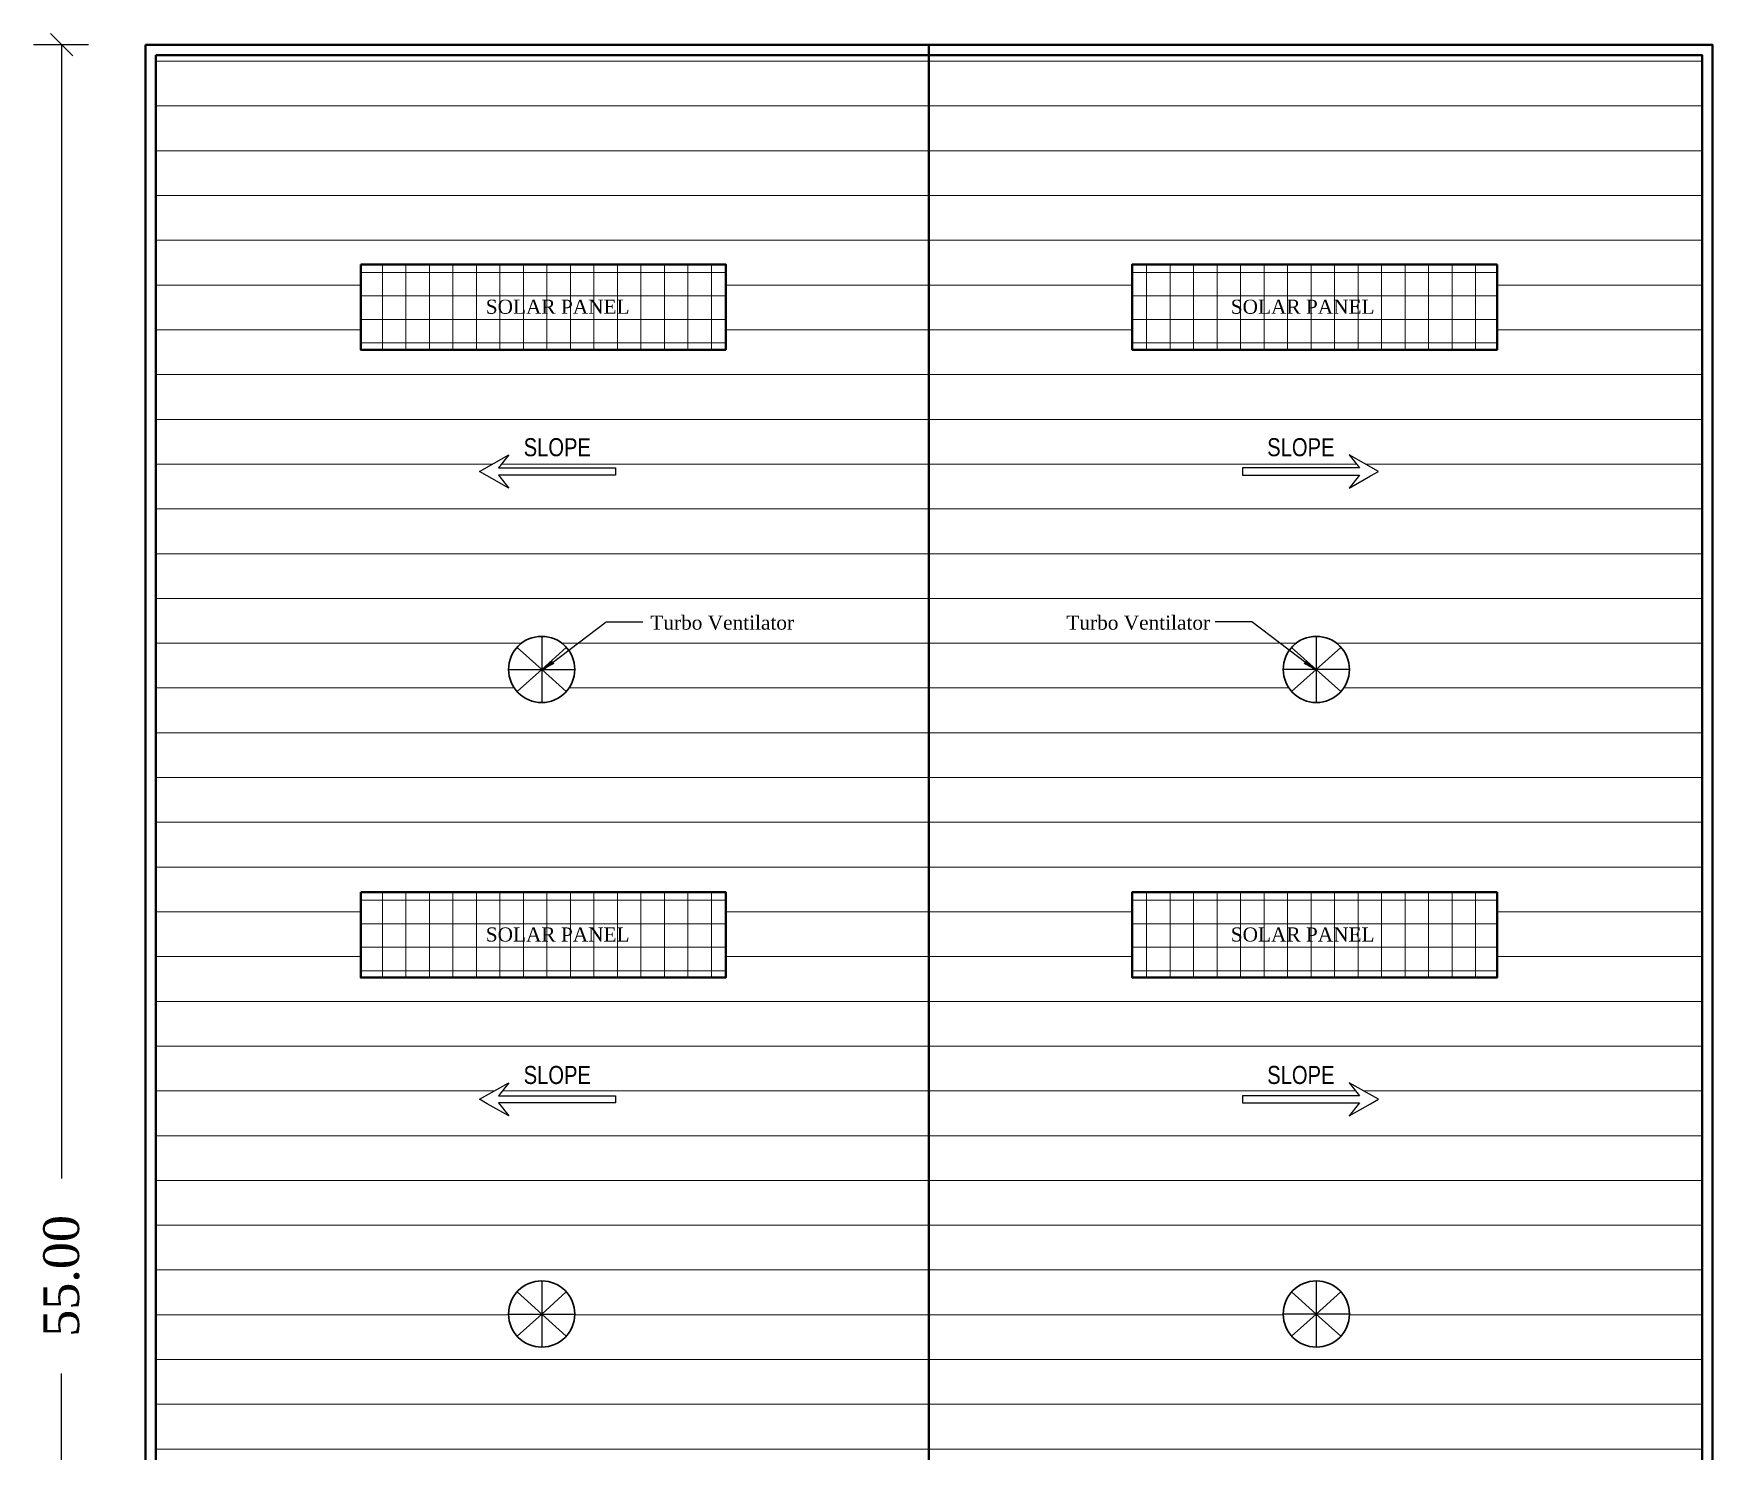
# Model space of a CAD drawing. Header units: metres. Extents: x 98347 to 98865, y -7394 to -7177.
# Drawn here: x 98571.1 to 98608.6, y -7350.43 to -7318.76 of the extents above; entities that cross this region are included whole.
import ezdxf

# ---------------------------------------------------------------- set-up
doc = ezdxf.new("R2010")
doc.units = ezdxf.units.M
doc.header["$LTSCALE"] = 0.5
doc.header["$MEASUREMENT"] = 0
doc.header["$PDMODE"] = 66
doc.layers.get('0').update_dxf_attribs({"color": 30, "lineweight": 40})
for name, color, linetype in [('AR-MISC', 155, 'Continuous'), ('AR-TEXT ROOM', 4, 'Continuous'), ('BLK_1_FLR_1_ROOF_AREA', 54, 'Continuous'), ('SOLAR_PANEL', 3, 'Continuous')]:
    doc.layers.add(name, color=color, linetype=linetype)
for name, color, linetype, lineweight in [('DIM', 5, 'Continuous', 25), ('HAT', 8, 'Continuous', 18), ('TEXT', 11, 'Continuous', 30), ('WINDOW', 3, 'Continuous', 30)]:
    doc.layers.add(name, color=color, linetype=linetype, lineweight=lineweight)
doc.styles.add('Arial_1', font='arial.ttf', dxfattribs={"height": 614.708084})
doc.styles.add('DIM', font='times.ttf')
doc.styles.add('ROMANS', font='stylu.ttf', dxfattribs={"width": 0.75})
doc.styles.get("Standard").update_dxf_attribs({"font": 'times.ttf'})
doc.dimstyles.new('Standard$0', dxfattribs={"dimtxt": 0.08, "dimasz": 0.05, "dimexe": 0.02, "dimexo": 0.05, "dimgap": 0.09, "dimtad": 0, "dimtih": 1, "dimtoh": 1, "dimzin": 0, "dimdsep": 46, "dimtxsty": 'Standard', "dimcen": 0.09, "dimclrd": 7, "dimclre": 7, "dimclrt": 7, "dimadec": 0, "dimazin": 0, "dimtfac": 1, "dimtofl": 0, "dimtmove": 0, "dimatfit": 3, "dimfxl": 0, "dimtolj": 1, "dimtzin": 0, "dimarcsym": 0})
doc.dimstyles.new('STANDARD$7', dxfattribs={"dimtxt": 0.18, "dimasz": 7, "dimexe": 0.18, "dimexo": 0.0625, "dimgap": 0.09, "dimtad": 0, "dimtih": 1, "dimtoh": 1, "dimdec": 3, "dimzin": 0, "dimdsep": 46, "dimtxsty": 'ROMANS', "dimcen": 0.09, "dimclrd": 3, "dimclrt": 2, "dimaunit": 1, "dimadec": 0, "dimazin": 0, "dimtfac": 1, "dimtdec": 3, "dimtofl": 0, "dimtmove": 2, "dimatfit": 3, "dimfxl": 0, "dimtolj": 1, "dimtzin": 0, "dimarcsym": 0})
pattern_1 = [(0, (72658.3203, 3304.6199), (2e-16, 1), [])]

# ---------------------------------------------------------------- blocks, each defined once
blk = doc.blocks.new('_Oblique')
at = {"color": 0, "linetype": 'ByBlock', "lineweight": -2}
blk.add_line((-0.5, -0.5), (0.5, 0.5), dxfattribs=at)
blk = doc.blocks.new('*D73')
at = {"layer": 'Defpoints', "color": 0}
for p in [(98571.721, -7319.012), (98572.823, -7319.012), (98572.823, -7374.012)]:
    blk.add_point(p, dxfattribs=at)
at = {"layer": 'DIM', "color": 4, "lineweight": -2}
for p, q in [((98572.323, -7319.012), (98571.096, -7319.012)), ((98571.721, -7319.012), (98571.721, -7344.333)), ((98571.721, -7374.012), (98571.721, -7348.692)), ((98572.323, -7374.012), (98571.096, -7374.012))]:
    blk.add_line(p, q, dxfattribs=at)
at = {"layer": 'DIM', "color": 4, "lineweight": -2, "xscale": 0.5, "yscale": 0.5, "zscale": 0.5}
for p, rotation in [((98571.721, -7319.012), 90), ((98571.721, -7374.012), 270)]:
    blk.add_blockref('_Oblique', p, dxfattribs=dict(at, rotation=rotation))
at = {"layer": 'DIM', "insert": (98571.721, -7346.512), "char_height": 0.8, "attachment_point": 5, "rotation": 90, "style": 'DIM'}
blk.add_mtext('\\A1;55.00', dxfattribs=at)

msp = doc.modelspace()

# ---------------------------------------------------------------- hatches: boundary and pattern name
at = {"layer": 'HAT', "ltscale": 10}
h = msp.add_hatch(dxfattribs=at)
h.set_pattern_fill('ANSI31', color=256, scale=8, angle=-45)
h.set_pattern_definition(pattern_1)
h.paths.add_polyline_path([(98591.097, -7319.242), (98573.827, -7319.242), (98573.827, -7373.782), (98591.097, -7373.782)])
h.paths.add_polyline_path([(98586.556, -7325.826), (98578.406, -7325.826), (98578.406, -7323.917), (98586.556, -7323.917)], flags=16)
h.paths.add_polyline_path([(98584.093, -7328.625), (98581.478, -7328.625), (98581.712, -7328.914), (98581.232, -7328.643), (98581.057, -7328.545), (98581.712, -7328.175), (98581.478, -7328.464), (98584.093, -7328.464)], flags=16)
h.paths.add_polyline_path([(98583.184, -7332.965, -1), (98581.707, -7332.965, -1)], flags=16)
h.paths.add_polyline_path([(98586.556, -7337.939), (98586.556, -7339.848), (98578.406, -7339.848), (98578.406, -7337.939)], flags=16)
h.paths.add_polyline_path([(98584.093, -7342.486), (98584.093, -7342.647), (98581.478, -7342.647), (98581.712, -7342.936), (98581.232, -7342.665), (98581.057, -7342.567), (98581.712, -7342.197), (98581.478, -7342.486)], flags=16)
h.paths.add_polyline_path([(98583.184, -7347.363, -1), (98581.707, -7347.363, -1)], flags=16)
h.paths.add_polyline_path([(98586.556, -7352.144), (98586.556, -7354.052), (98578.406, -7354.052), (98578.406, -7352.144)], flags=16)
h.paths.add_polyline_path([(98584.093, -7356.691), (98584.093, -7356.851), (98581.478, -7356.851), (98581.712, -7357.141), (98581.232, -7356.87), (98581.057, -7356.771), (98581.712, -7356.402), (98581.478, -7356.691)], flags=16)
h.paths.add_polyline_path([(98583.184, -7360.601, -1), (98581.707, -7360.601, -1)], flags=16)
h.paths.add_polyline_path([(98586.556, -7364.263), (98586.556, -7366.171), (98578.406, -7366.171), (98578.406, -7364.263)], flags=16)
h.paths.add_polyline_path([(98581.117, -7365.454), (98584.418, -7365.454), (98584.418, -7364.971), (98581.117, -7364.971)], flags=8)
h.paths.add_polyline_path([(98584.79, -7359.802), (98588.097, -7359.802), (98588.097, -7359.307), (98584.79, -7359.307)], flags=24)
h.paths.add_polyline_path([(98581.94, -7356.54), (98583.651, -7356.54), (98583.651, -7355.915), (98581.94, -7355.915)], flags=24)
h.paths.add_polyline_path([(98581.117, -7353.335), (98584.418, -7353.335), (98584.418, -7352.852), (98581.117, -7352.852)], flags=8)
h.paths.add_polyline_path([(98581.94, -7342.336), (98583.651, -7342.336), (98583.651, -7341.71), (98581.94, -7341.71)], flags=24)
h.paths.add_polyline_path([(98581.117, -7339.13), (98584.418, -7339.13), (98584.418, -7338.647), (98581.117, -7338.647)], flags=8)
h.paths.add_polyline_path([(98584.79, -7332.166), (98588.097, -7332.166), (98588.097, -7331.671), (98584.79, -7331.671)], flags=24)
h.paths.add_polyline_path([(98581.94, -7328.314), (98583.651, -7328.314), (98583.651, -7327.688), (98581.94, -7327.688)], flags=24)
h.paths.add_polyline_path([(98581.117, -7325.108), (98584.418, -7325.108), (98584.418, -7324.625), (98581.117, -7324.625)], flags=8)
h = msp.add_hatch(dxfattribs=at)
h.set_pattern_fill('ANSI31', color=256, scale=8, angle=-45)
h.set_pattern_definition(pattern_1)
h.paths.add_polyline_path([(98608.367, -7319.242), (98591.097, -7319.242), (98591.097, -7373.782), (98608.367, -7373.782)])
h.paths.add_polyline_path([(98599.01, -7332.965, -1), (98600.488, -7332.965, -1)], flags=16)
h.paths.add_polyline_path([(98601.138, -7328.545), (98600.962, -7328.643), (98600.482, -7328.914), (98600.717, -7328.625), (98598.101, -7328.625), (98598.101, -7328.464), (98600.717, -7328.464), (98600.482, -7328.175)], flags=16)
h.paths.add_polyline_path([(98603.788, -7337.939), (98603.788, -7339.848), (98595.639, -7339.848), (98595.639, -7337.939)], flags=16)
h.paths.add_polyline_path([(98603.788, -7325.826), (98595.639, -7325.826), (98595.639, -7323.917), (98603.788, -7323.917)], flags=16)
h.paths.add_polyline_path([(98600.482, -7342.197), (98601.138, -7342.567), (98600.962, -7342.665), (98600.482, -7342.936), (98600.717, -7342.647), (98598.101, -7342.647), (98598.101, -7342.486), (98600.717, -7342.486)], flags=16)
h.paths.add_polyline_path([(98600.488, -7347.363, -1), (98599.01, -7347.363, -1)], flags=16)
h.paths.add_polyline_path([(98603.788, -7352.144), (98603.788, -7354.052), (98595.639, -7354.052), (98595.639, -7352.144)], flags=16)
h.paths.add_polyline_path([(98600.482, -7356.402), (98601.138, -7356.771), (98600.962, -7356.87), (98600.482, -7357.141), (98600.717, -7356.851), (98598.101, -7356.851), (98598.101, -7356.691), (98600.717, -7356.691)], flags=16)
h.paths.add_polyline_path([(98600.488, -7360.601, -1), (98599.01, -7360.601, -1)], flags=16)
h.paths.add_polyline_path([(98603.788, -7364.263), (98603.788, -7366.171), (98595.639, -7366.171), (98595.639, -7364.263)], flags=16)
h.paths.add_polyline_path([(98597.758, -7365.454), (98601.058, -7365.454), (98601.058, -7364.971), (98597.758, -7364.971)], flags=8)
h.paths.add_polyline_path([(98594.084, -7359.802), (98597.39, -7359.802), (98597.39, -7359.307), (98594.084, -7359.307)], flags=24)
h.paths.add_polyline_path([(98598.547, -7356.54), (98600.259, -7356.54), (98600.259, -7355.915), (98598.547, -7355.915)], flags=24)
h.paths.add_polyline_path([(98597.758, -7353.335), (98601.058, -7353.335), (98601.058, -7352.852), (98597.758, -7352.852)], flags=8)
h.paths.add_polyline_path([(98598.547, -7342.336), (98600.259, -7342.336), (98600.259, -7341.71), (98598.547, -7341.71)], flags=24)
h.paths.add_polyline_path([(98597.758, -7339.13), (98601.058, -7339.13), (98601.058, -7338.647), (98597.758, -7338.647)], flags=8)
h.paths.add_polyline_path([(98594.084, -7332.166), (98597.39, -7332.166), (98597.39, -7331.671), (98594.084, -7331.671)], flags=24)
h.paths.add_polyline_path([(98598.547, -7328.314), (98600.259, -7328.314), (98600.259, -7327.688), (98598.547, -7327.688)], flags=24)
h.paths.add_polyline_path([(98597.758, -7325.108), (98601.058, -7325.108), (98601.058, -7324.625), (98597.758, -7324.625)], flags=8)
at = {"layer": 'HAT'}
h = msp.add_hatch(dxfattribs=at)
h.set_pattern_fill('NET', color=256, scale=4.2, angle=-90, style=0)
h.set_pattern_definition([(270, (104139.1613, 5916.92767), (0.525, -2e-16), []), (360, (104139.1613, 5916.92767), (3e-16, 0.525), [])])
h.paths.add_polyline_path([(98586.556, -7325.826), (98586.556, -7324.679), (98578.406, -7324.679), (98578.406, -7325.826)])
h.paths.add_polyline_path([(98586.556, -7324.679), (98586.556, -7323.917), (98578.406, -7323.917), (98578.406, -7324.679)])
h.paths.add_polyline_path([(98581.117, -7325.108), (98584.418, -7325.108), (98584.418, -7324.625), (98581.117, -7324.625)], flags=9)
h = msp.add_hatch(dxfattribs=at)
h.set_pattern_fill('NET', color=256, scale=4.2, angle=-90, style=0)
h.set_pattern_definition([(270, (93043.0331, 5916.92767), (-0.525, -2e-16), []), (180, (93043.0331, 5916.92767), (-3e-16, 0.525), [])])
h.paths.add_polyline_path([(98595.639, -7325.826), (98595.639, -7324.679), (98603.788, -7324.679), (98603.788, -7325.826)])
h.paths.add_polyline_path([(98595.639, -7324.679), (98595.639, -7323.917), (98603.788, -7323.917), (98603.788, -7324.679)])
h.paths.add_polyline_path([(98601.078, -7325.108), (98597.777, -7325.108), (98597.777, -7324.625), (98601.078, -7324.625)], flags=9)
h = msp.add_hatch(dxfattribs=at)
h.set_pattern_fill('NET', color=256, scale=4.2, angle=-90, style=0)
h.set_pattern_definition([(270, (104139.1613, 5902.90564), (0.525, -2e-16), []), (360, (104139.1613, 5902.90564), (3e-16, 0.525), [])])
h.paths.add_polyline_path([(98586.556, -7339.848), (98586.556, -7338.701), (98578.406, -7338.701), (98578.406, -7339.848)])
h.paths.add_polyline_path([(98586.556, -7338.701), (98586.556, -7337.939), (98578.406, -7337.939), (98578.406, -7338.701)])
h.paths.add_polyline_path([(98581.117, -7339.13), (98584.418, -7339.13), (98584.418, -7338.647), (98581.117, -7338.647)], flags=9)
h = msp.add_hatch(dxfattribs=at)
h.set_pattern_fill('NET', color=256, scale=4.2, angle=-90, style=0)
h.set_pattern_definition([(270, (93043.0331, 5902.90564), (-0.525, -2e-16), []), (180, (93043.0331, 5902.90564), (-3e-16, 0.525), [])])
h.paths.add_polyline_path([(98595.639, -7339.848), (98595.639, -7338.701), (98603.788, -7338.701), (98603.788, -7339.848)])
h.paths.add_polyline_path([(98595.639, -7338.701), (98595.639, -7337.939), (98603.788, -7337.939), (98603.788, -7338.701)])
h.paths.add_polyline_path([(98601.078, -7339.13), (98597.777, -7339.13), (98597.777, -7338.647), (98601.078, -7338.647)], flags=9)

# ---------------------------------------------------------------- linework, layer by layer
msp.add_line((98591.097, -7319.012), (98591.097, -7374.012))
for points in [[(98573.597, -7319.012), (98608.597, -7319.012), (98608.597, -7374.012), (98573.597, -7374.012)], [(98573.827, -7319.242), (98608.367, -7319.242), (98608.367, -7373.782), (98573.827, -7373.782)], [(98578.406, -7323.917), (98578.406, -7325.826), (98586.556, -7325.826), (98586.556, -7323.917)], [(98603.788, -7323.917), (98603.788, -7325.826), (98595.639, -7325.826), (98595.639, -7323.917)], [(98578.406, -7337.939), (98578.406, -7339.848), (98586.556, -7339.848), (98586.556, -7337.939)], [(98603.788, -7337.939), (98603.788, -7339.848), (98595.639, -7339.848), (98595.639, -7337.939)]]:
    msp.add_lwpolyline(points, close=True)
at = {"layer": 'AR-MISC', "lineweight": 25}
for points in [[(98581.232, -7328.643), (98581.057, -7328.545), (98581.712, -7328.175), (98581.478, -7328.464), (98584.093, -7328.464), (98584.093, -7328.625), (98581.478, -7328.625), (98581.712, -7328.914), (98581.232, -7328.643)], [(98600.962, -7328.643), (98601.138, -7328.545), (98600.482, -7328.175), (98600.717, -7328.464), (98598.101, -7328.464), (98598.101, -7328.625), (98600.717, -7328.625), (98600.482, -7328.914), (98600.962, -7328.643)], [(98581.232, -7342.665), (98581.057, -7342.567), (98581.712, -7342.197), (98581.478, -7342.486), (98584.093, -7342.486), (98584.093, -7342.647), (98581.478, -7342.647), (98581.712, -7342.936), (98581.232, -7342.665)], [(98600.962, -7342.665), (98601.138, -7342.567), (98600.482, -7342.197), (98600.717, -7342.486), (98598.101, -7342.486), (98598.101, -7342.647), (98600.717, -7342.647), (98600.482, -7342.936), (98600.962, -7342.665)]]:
    msp.add_lwpolyline(points, dxfattribs=at)
at = {"layer": 'BLK_1_FLR_1_ROOF_AREA', "color": 54, "lineweight": 30}
msp.add_lwpolyline([(98573.597, -7319.012), (98608.597, -7319.012), (98608.597, -7374.012), (98573.597, -7374.012)], close=True, dxfattribs=at)
at = {"layer": 'DIM'}
for p, q in [((98582.446, -7332.965), (98581.895, -7332.473)), ((98582.446, -7332.226), (98582.446, -7333.704)), ((98582.446, -7332.965), (98582.996, -7332.473)), ((98599.749, -7332.965), (98599.198, -7332.473)), ((98599.749, -7332.226), (98599.749, -7333.704)), ((98599.749, -7332.965), (98600.3, -7332.473)), ((98581.707, -7332.965), (98583.184, -7332.965)), ((98582.446, -7332.965), (98581.895, -7333.457)), ((98582.446, -7332.965), (98582.996, -7333.457)), ((98600.488, -7332.965), (98599.01, -7332.965)), ((98599.749, -7332.965), (98599.198, -7333.457)), ((98599.749, -7332.965), (98600.3, -7333.457)), ((98582.446, -7346.624), (98582.446, -7348.102)), ((98599.749, -7346.624), (98599.749, -7348.102)), ((98582.446, -7347.363), (98581.895, -7346.871)), ((98582.446, -7347.363), (98582.996, -7346.871)), ((98599.749, -7347.363), (98599.198, -7346.871)), ((98599.749, -7347.363), (98600.3, -7346.871)), ((98581.707, -7347.363), (98583.184, -7347.363)), ((98582.446, -7347.363), (98581.895, -7347.855)), ((98582.446, -7347.363), (98582.996, -7347.855)), ((98600.488, -7347.363), (98599.01, -7347.363)), ((98599.749, -7347.363), (98599.198, -7347.855)), ((98599.749, -7347.363), (98600.3, -7347.855))]:
    msp.add_line(p, q, dxfattribs=at)
at = {"layer": 'SOLAR_PANEL', "color": 3}
for points in [[(98578.406, -7339.848), (98586.556, -7339.848), (98586.556, -7337.939), (98578.406, -7337.939)], [(98595.639, -7339.848), (98603.788, -7339.848), (98603.788, -7337.939), (98595.639, -7337.939)]]:
    msp.add_lwpolyline(points, close=True, dxfattribs=at)
at = {"layer": 'WINDOW'}
for centre in [(98582.446, -7332.965), (98599.749, -7332.965), (98582.446, -7347.363), (98599.749, -7347.363)]:
    msp.add_circle(centre, 0.739, dxfattribs=at)

# ---------------------------------------------------------------- texts
at = {"layer": 'AR-TEXT ROOM', "ltscale": 300, "style": 'Arial_1', "width": 0.8}
for rotation, p in [(359.9988, (98582.044, -7328.203)), (0.0012, (98598.652, -7328.203)), (359.9988, (98582.044, -7342.225)), (0.0012, (98598.652, -7342.225))]:
    msp.add_text('SLOPE', height=0.4032, rotation=rotation, dxfattribs=at).set_placement(p)
at = {"layer": 'TEXT', "style": 'DIM'}
for s, p in [('SOLAR PANEL', (98581.197, -7325.021)), ('SOLAR PANEL', (98597.838, -7325.021)), ('Turbo Ventilator', (98584.873, -7332.077, 0)), ('Turbo Ventilator', (98594.166, -7332.077, 0)), ('SOLAR PANEL', (98581.197, -7339.043)), ('SOLAR PANEL', (98597.838, -7339.043))]:
    msp.add_text(s, height=0.315, dxfattribs=at).set_placement(p)

# ---------------------------------------------------------------- dimensions: what is measured, and where the dimension line sits
at = {"layer": 'DIM'}
dim = msp.add_aligned_dim(p1=(98572.823, -7374.012), p2=(98572.823, -7319.012), distance=1.101, dimstyle='Standard$0', override={"dimscale": 10, "dimexe": 0.0625, "dimtih": 0, "dimtoh": 0, "dimpost": '\\X', "dimtxsty": 'DIM', "dimblk": 'Oblique', "dimcen": 0.15625, "dimclrd": 4, "dimclre": 4, "dimclrt": 256, "dimtix": 1, "dimfxl": 12, "dimfxlon": 1, "dimarcsym": 1}, dxfattribs=at)
dim.commit()
dim.dimension.update_dxf_attribs({"geometry": '*D73', "text_midpoint": (98571.721, -7346.512)})

# ---------------------------------------------------------------- leaders
for points in [[(98582.462, -7332.98), (98583.884, -7331.899), (98584.702, -7331.899)], [(98599.732, -7332.98), (98598.311, -7331.899), (98597.492, -7331.899)]]:
    msp.add_leader(points, dimstyle='STANDARD$7', override={"dimscale": 6, "dimasz": 0.05, "dimexe": 0.0625, "dimgap": 0.09, "dimtad": 0, "dimtih": 0, "dimtoh": 0, "dimdec": 2, "dimpost": '\\X', "dimtxsty": 'DIM', "dimcen": 0.15625, "dimclrd": 4, "dimclre": 4, "dimclrt": 256, "dimtdec": 2, "dimtix": 1, "dimfxl": 12, "dimfxlon": 1, "dimarcsym": 1}, dxfattribs=at)

doc.saveas('drawing.dxf')
